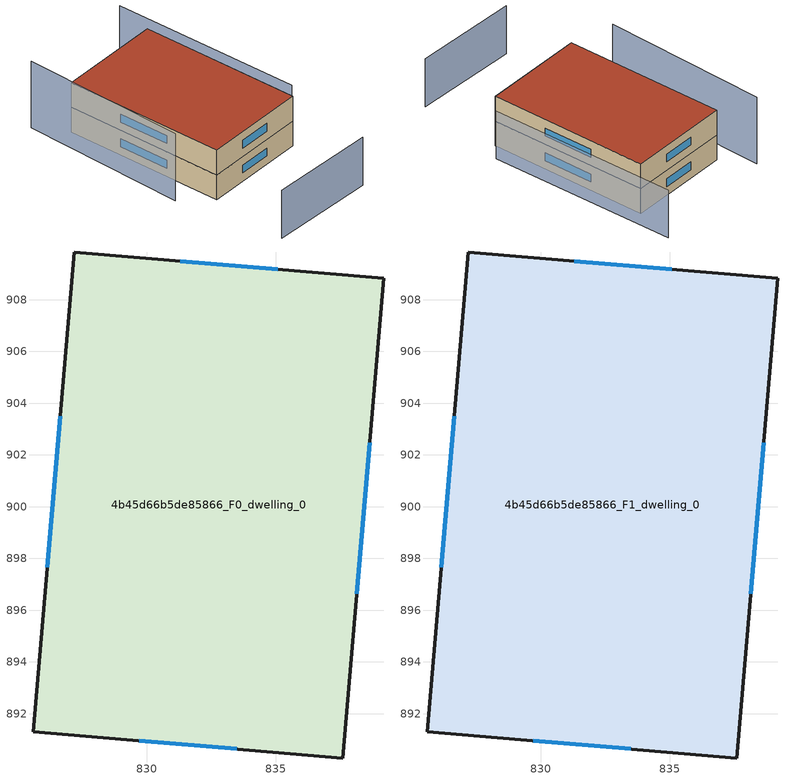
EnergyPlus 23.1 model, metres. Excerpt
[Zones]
4b45d66b5de85866_F0_dwelling_0
 floor ground (EU_floor_Construction): 839.16,908.83 837.59,890.29 825.62,891.31 827.2,909.84 z0
 wall outside (EU_wall_Construction): 837.59,890.29 839.16,908.83 827.2,909.84 825.62,891.31 837.59,890.29 z0:3
 window (EU_Window_Construction): 838.12,896.64 838.62,902.48 / 829.72,890.96 833.49,890.64 / 826.66,903.5 826.16,897.65 / 835.07,909.18 831.3,909.5 z1.03:1.97
4b45d66b5de85866_F1_dwelling_0
 floor to 4b45d66b5de85866_F0_dwelling_0 (EU_floor_Construction): 839.16,908.83 837.58,890.29 825.62,891.31 827.2,909.84 z3
 wall outside (EU_wall_Construction): 837.59,890.29 839.16,908.83 827.2,909.84 825.62,891.31 837.59,890.29 z3:6
 window (EU_Window_Construction): 838.12,896.64 838.62,902.48 / 829.72,890.96 833.49,890.64 / 826.66,903.5 826.16,897.65 / 835.07,909.18 831.3,909.5 z4.03:4.97
 roof outside (EU_roof_Construction): 837.59,890.29 839.16,908.83 827.2,909.84 825.62,891.31 z6
shading: 823.78,882.24 835.86,880.69 / 839.39,891.63 841.11,913.47 z0:5.8; 825.57,913.54 823.2,894.63 z0:8.1
[Building]
EU S2 Campaign: North Axis=0; Terrain=City; Solar Distribution=FullExterior
[Site:Location]
Cape.Town.Intl.AP: Latitude=-33.965; Longitude=18.602; Time Zone=2; Elevation=46
[SizingPeriod:WeatherFileDays]
AnnualSizingPeriod: Begin Month=1; Begin Day of Month=1; End Month=12; End Day of Month=31; Day of Week for Start Day=Monday; Use Weather File Daylight Saving Period=No; Use Weather File Rain and Snow Indicators=No
[MATERIAL]
EU_InternalMass_Material: Roughness=MediumRough; Thickness=0.1; Conductivity=1; Density=1800; Specific Heat=900; Thermal Absorptance=0.9; Solar Absorptance=0.7; Visible Absorptance=0.7
[MATERIAL:NOMASS] Roughness=MediumRough; Thermal Absorptance=0.9; Solar Absorptance=0.7; Visible Absorptance=0.7
Name | Thermal Resistance
EU_wall_NoMass | 0.493876
EU_roof_NoMass | 0.449382
EU_floor_NoMass | 1.25
[WINDOWMATERIAL:SIMPLEGLAZINGSYSTEM]
EU_Window_SimpleGlazing: UFactor=4.4; Solar Heat Gain Coefficient=0.85; Visible Transmittance=0.85
[CONSTRUCTION]
EU_wall_Construction: EU_wall_NoMass
EU_roof_Construction: EU_roof_NoMass
EU_floor_Construction: EU_floor_NoMass
EU_Window_Construction: EU_Window_SimpleGlazing
EU_InternalMass_Construction: EU_InternalMass_Material
[ZONE] Type=1; Multiplier=1; Ceiling Height=autocalculate; Volume=669.947; Floor Area=autocalculate; Part of Total Floor Area=Yes
4b45d66b5de85866_F0_dwelling_0; 4b45d66b5de85866_F1_dwelling_0
[INTERNALMASS] Construction=EU_InternalMass_Construction; Surface Area=223.316
Name | Zone or ZoneList
4b45d66b5de85866_F0_dwelling_0_EU_InternalMass | 4b45d66b5de85866_F0_dwelling_0
4b45d66b5de85866_F1_dwelling_0_EU_InternalMass | 4b45d66b5de85866_F1_dwelling_0
[OTHEREQUIPMENT] Fuel Type=Electricity; Design Level Calculation Method=Watts/Area; Power per Zone Floor Area=1; Fraction Latent=0; Fraction Radiant=0; Fraction Lost=0; Carbon Dioxide Generation Rate=0; EndUse Subcategory=EU_Step8_InternalGains
Name | Zone or ZoneList or Space or SpaceList | Schedule
EU_Step8_InternalGain_4b45d66b5de85866_F0_dwelling_0_f000 | 4b45d66b5de85866_F0_dwelling_0 | EU_Step8_GainSchedule_4b45d66b5de85866_F0_dwelling_0_f000
EU_Step8_InternalGain_4b45d66b5de85866_F1_dwelling_0_f000 | 4b45d66b5de85866_F1_dwelling_0 | EU_Step8_GainSchedule_4b45d66b5de85866_F1_dwelling_0_f000
[ZONEVENTILATION:DESIGNFLOWRATE] Schedule=EU_AlwaysOn; Design Flow Rate Calculation Method=AirChanges/Hour; Air Changes per Hour=0.64; Ventilation Type=Natural; Fan Pressure Rise=0; Fan Total Efficiency=1; Constant Term Coefficient=1; Temperature Term Coefficient=0; Velocity Term Coefficient=0; Velocity Squared Term Coefficient=0; Minimum Indoor Temperature=-100; Maximum Indoor Temperature=100; Delta Temperature=-100; Minimum Outdoor Temperature=-100; Maximum Outdoor Temperature=100; Maximum Wind Speed=40
Name | Zone or ZoneList or Space or SpaceList
EU_ConstantAir_4b45d66b5de85866_F0_dwelling_0 | 4b45d66b5de85866_F0_dwelling_0
EU_ConstantAir_4b45d66b5de85866_F1_dwelling_0 | 4b45d66b5de85866_F1_dwelling_0
[HVACTEMPLATE:THERMOSTAT] Constant Heating Setpoint=20; Constant Cooling Setpoint=50
EU_HeatOnly_4b45d66b5de85866_F0_dwelling_0; EU_HeatOnly_4b45d66b5de85866_F1_dwelling_0
[HVACTEMPLATE:ZONE:IDEALLOADSAIRSYSTEM] System Availability Schedule=EU_AlwaysOn; Maximum Heating Supply Air Temperature=50; Minimum Cooling Supply Air Temperature=13; Maximum Heating Supply Air Humidity Ratio=0.0156; Minimum Cooling Supply Air Humidity Ratio=0.0077; Heating Limit=NoLimit; Cooling Limit=NoLimit; Heating Availability Schedule=EU_AlwaysOn; Cooling Availability Schedule=EU_CoolingOff; Dehumidification Control Type=ConstantSensibleHeatRatio; Cooling Sensible Heat Ratio=0.7; Dehumidification Setpoint=60; Humidification Control Type=None; Humidification Setpoint=30; Outdoor Air Method=None; Outdoor Air Flow Rate per Person=0.00944; Outdoor Air Flow Rate per Zone Floor Area=0; Outdoor Air Flow Rate per Zone=0; Demand Controlled Ventilation Type=None; Outdoor Air Economizer Type=NoEconomizer; Heat Recovery Type=None; Sensible Heat Recovery Effectiveness=0.7; Latent Heat Recovery Effectiveness=0.65
Name | Template Thermostat
4b45d66b5de85866_F0_dwelling_0 | EU_HeatOnly_4b45d66b5de85866_F0_dwelling_0
4b45d66b5de85866_F1_dwelling_0 | EU_HeatOnly_4b45d66b5de85866_F1_dwelling_0
[SIZING:ZONE] Zone Cooling Design Supply Air Temperature Input Method=SupplyAirTemperature; Zone Cooling Design Supply Air Temperature=13; Zone Heating Design Supply Air Temperature Input Method=SupplyAirTemperature; Zone Heating Design Supply Air Temperature=50; Zone Cooling Design Supply Air Humidity Ratio=0.008; Zone Heating Design Supply Air Humidity Ratio=0.008; Cooling Design Air Flow Method=DesignDay; Cooling Design Air Flow Rate=0; Cooling Minimum Air Flow per Zone Floor Area=0.000762; Cooling Minimum Air Flow=0; Cooling Minimum Air Flow Fraction=0.2; Heating Design Air Flow Method=DesignDay; Heating Design Air Flow Rate=0; Heating Maximum Air Flow per Zone Floor Area=0.002032; Heating Maximum Air Flow=0.141576; Heating Maximum Air Flow Fraction=0.3; Account for Dedicated Outdoor Air System=No; Dedicated Outdoor Air System Control Strategy=NeutralSupplyAir; Dedicated Outdoor Air Low Setpoint Temperature for Design=autosize; Dedicated Outdoor Air High Setpoint Temperature for Design=autosize; Zone Load Sizing Method=Sensible Load Only No Latent Load; Zone Latent Cooling Design Supply Air Humidity Ratio Input Method=HumidityRatioDifference; Zone Cooling Design Supply Air Humidity Ratio Difference=0.005; Zone Latent Heating Design Supply Air Humidity Ratio Input Method=HumidityRatioDifference; Zone Humidification Design Supply Air Humidity Ratio Difference=0.005
4b45d66b5de85866_F0_dwelling_0; 4b45d66b5de85866_F1_dwelling_0
[SCHEDULE:CONSTANT]
Name | Hourly Value
EU_AlwaysOn | 1
EU_CoolingOff | 0
[SCHEDULE:FILE] Column Number=1; Rows to Skip at Top=0; Number of Hours of Data=8760; Column Separator=Comma; Interpolate to Timestep=No; Minutes per Item=60; Adjust Schedule for Daylight Savings=Yes
Name | File
EU_Step8_GainSchedule_4b45d66b5de85866_F0_dwelling_0_f000 | ../../schedules/4b45d66b5de85866/4b45d66b5de85866_F0_dwelling_0_f000_gain.csv
EU_Step8_GainSchedule_4b45d66b5de85866_F1_dwelling_0_f000 | ../../schedules/4b45d66b5de85866/4b45d66b5de85866_F1_dwelling_0_f000_gain.csv
